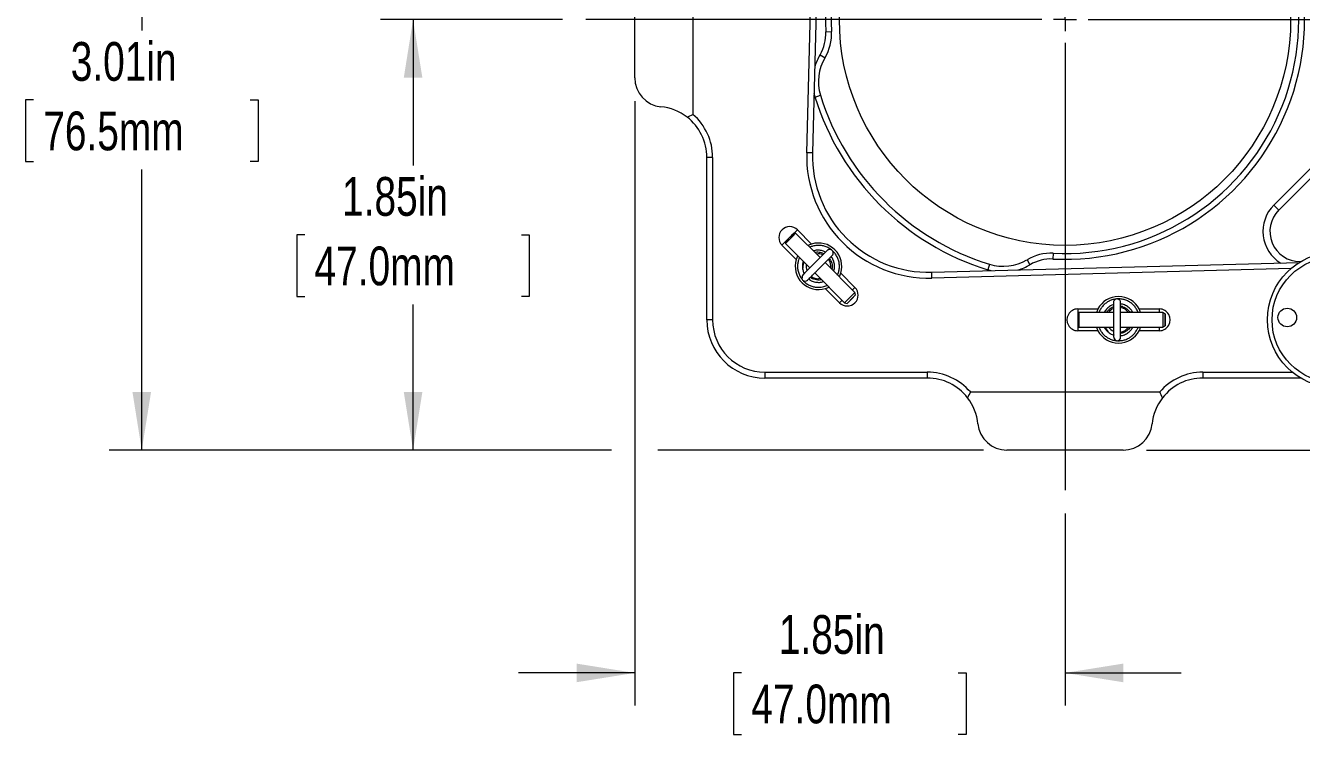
# Model space of a CAD drawing. Header units: inches. Extents: x 0.1 to 10.9, y 0 to 8.5.
# Drawn here: x 6.658 to 9.401, y 2.38 to 3.905 of the extents above; entities that cross this region are included whole.
import ezdxf

# ---------------------------------------------------------------- set-up
doc = ezdxf.new("R2010")
doc.units = ezdxf.units.IN
doc.header["$MEASUREMENT"] = 0
doc.styles.add('SLDTEXTSTYLE0', font='TXT', dxfattribs={"width": 0.75})
doc.dimstyles.new('SLDDIMSTYLE1', dxfattribs={"dimtxt": 0.083333, "dimasz": 0.125, "dimexe": 0, "dimexo": 0.0625, "dimgap": 0.020833, "dimtad": 0, "dimtih": 1, "dimtoh": 1, "dimlfac": 2, "dimrnd": 1e-09, "dimdsep": 46, "dimtxsty": 'SLDTEXTSTYLE0', "dimsah": 1, "dimcen": 0.09, "dimadec": 0, "dimazin": 2, "dimtfac": 1, "dimtmove": 0, "dimatfit": 0, "dimfxl": 1, "dimfrac": 2, "dimtolj": 1, "dimtzin": 12, "dimarcsym": 0})
doc.dimstyles.new('SLDDIMSTYLE2', dxfattribs={"dimtxt": 0.083333, "dimasz": 0.125, "dimexe": 0, "dimexo": 0.0625, "dimgap": 0.020833, "dimtad": 0, "dimtih": 1, "dimtoh": 1, "dimlfac": 2, "dimrnd": 1e-09, "dimzin": 12, "dimdsep": 46, "dimtxsty": 'SLDTEXTSTYLE0', "dimsah": 1, "dimcen": 0.09, "dimadec": 0, "dimazin": 3, "dimtfac": 1, "dimtofl": 0, "dimtmove": 0, "dimatfit": 3, "dimfxl": 1, "dimfrac": 2, "dimtolj": 1, "dimtzin": 12, "dimarcsym": 0})
doc.dimstyles.new('SLDDIMSTYLE3', dxfattribs={"dimtxt": 0.083333, "dimasz": 0.125, "dimexe": 0, "dimexo": 0.0625, "dimgap": 0.020833, "dimtad": 0, "dimtih": 1, "dimtoh": 1, "dimlfac": 2, "dimrnd": 1e-09, "dimzin": 12, "dimdsep": 46, "dimtxsty": 'SLDTEXTSTYLE0', "dimsah": 1, "dimcen": 0.09, "dimadec": 0, "dimazin": 3, "dimtfac": 1, "dimtmove": 0, "dimatfit": 0, "dimfxl": 1, "dimfrac": 2, "dimtolj": 1, "dimtzin": 12, "dimarcsym": 0})

# ---------------------------------------------------------------- blocks, each defined once
blk = doc.blocks.new('_D_4')
at = {"color": 8, "linetype": 'Continuous', "lineweight": 0}
for p, q in [((7.9674, 3.7431), (7.9674, 2.4445)), ((8.8924, 2.8571), (8.8924, 2.4445)), ((7.9674, 2.5145), (7.7174, 2.5145)), ((8.1969, 2.5145), (8.18, 2.5145)), ((8.18, 2.5145), (8.18, 2.3821)), ((8.6629, 2.5145), (8.6798, 2.5145)), ((8.6798, 2.5145), (8.6798, 2.3821)), ((8.8924, 2.5145), (9.1424, 2.5145)), ((8.18, 2.3821), (8.1969, 2.3821)), ((8.6798, 2.3821), (8.6629, 2.3821))]:
    blk.add_line(p, q, dxfattribs=at)
for points in [[(7.9674, 2.5145), (7.8424, 2.5345), (7.8424, 2.4945)], [(8.8924, 2.5145), (9.0174, 2.4945), (9.0174, 2.5345)]]:
    blk.add_solid(points, dxfattribs=at)
at = {"color": 8, "linetype": 'Continuous', "lineweight": 0, "char_height": 0.08333, "attachment_point": 1, "style": 'SLDTEXTSTYLE0'}
for s, insert in [('1.85in', (8.2772, 2.6388)), ('47.0mm', (8.2181, 2.4895))]:
    blk.add_mtext(s, dxfattribs=dict(at, insert=insert))
blk = doc.blocks.new('_D_5')
at = {"color": 8, "linetype": 'Continuous', "lineweight": 0}
for p, q in [((10.018, 3.2731), (10.018, 3.5231)), ((9.5474, 3.2731), (10.088, 3.2731)), ((9.0674, 2.9931), (10.088, 2.9931)), ((10.018, 2.7902), (10.018, 2.9931)), ((10.168, 2.7902), (10.018, 2.7902)), ((10.2483, 2.7283), (10.2314, 2.7283)), ((10.2314, 2.7283), (10.2314, 2.5959)), ((10.7143, 2.7283), (10.7312, 2.7283)), ((10.7312, 2.7283), (10.7312, 2.5959)), ((10.2314, 2.5959), (10.2483, 2.5959)), ((10.7312, 2.5959), (10.7143, 2.5959))]:
    blk.add_line(p, q, dxfattribs=at)
for points in [[(10.018, 3.2731), (10.038, 3.3981), (9.998, 3.3981)], [(10.018, 2.9931), (9.998, 2.8681), (10.038, 2.8681)]]:
    blk.add_solid(points, dxfattribs=at)
at = {"color": 8, "linetype": 'Continuous', "lineweight": 0, "char_height": 0.08333, "attachment_point": 1, "style": 'SLDTEXTSTYLE0'}
for s, insert in [('0.56in', (10.2187, 2.8527)), ('14.2mm', (10.2694, 2.7033)), ('TYP', (10.2187, 2.554))]:
    blk.add_mtext(s, dxfattribs=dict(at, insert=insert))
blk = doc.blocks.new('_D_6')
at = {"color": 8, "linetype": 'Continuous', "lineweight": 0}
for p, q in [((7.8121, 3.9181), (7.421, 3.9181)), ((7.491, 3.9181), (7.491, 3.6049)), ((7.258, 3.4556), (7.2411, 3.4556)), ((7.2411, 3.4556), (7.2411, 3.3231)), ((7.724, 3.4556), (7.7409, 3.4556)), ((7.7409, 3.4556), (7.7409, 3.3231)), ((7.2411, 3.3231), (7.258, 3.3231)), ((7.7409, 3.3231), (7.724, 3.3231)), ((7.491, 2.9931), (7.491, 3.3062)), ((7.9174, 2.9931), (7.421, 2.9931)), ((8.7174, 2.9931), (8.0174, 2.9931))]:
    blk.add_line(p, q, dxfattribs=at)
for points in [[(7.491, 3.9181), (7.471, 3.7931), (7.511, 3.7931)], [(7.491, 2.9931), (7.511, 3.1181), (7.471, 3.1181)]]:
    blk.add_solid(points, dxfattribs=at)
at = {"color": 8, "linetype": 'Continuous', "lineweight": 0, "char_height": 0.08333, "attachment_point": 1, "style": 'SLDTEXTSTYLE0'}
for s, insert in [('1.85in', (7.3383, 3.5799)), ('47.0mm', (7.2791, 3.4306))]:
    blk.add_mtext(s, dxfattribs=dict(at, insert=insert))
blk = doc.blocks.new('_D_7')
at = {"color": 8, "linetype": 'Continuous', "lineweight": 0}
for p, q in [((8.1724, 4.4981), (6.8378, 4.4981)), ((6.9078, 4.4981), (6.9078, 3.8949)), ((6.6748, 3.7456), (6.6579, 3.7456)), ((6.6579, 3.7456), (6.6579, 3.6131)), ((7.1408, 3.7456), (7.1577, 3.7456)), ((7.1577, 3.7456), (7.1577, 3.6131)), ((6.6579, 3.6131), (6.6748, 3.6131)), ((6.9078, 2.9931), (6.9078, 3.5962)), ((7.1577, 3.6131), (7.1408, 3.6131)), ((7.9174, 2.9931), (6.8378, 2.9931)), ((8.7174, 2.9931), (8.0174, 2.9931))]:
    blk.add_line(p, q, dxfattribs=at)
for points in [[(6.9078, 4.4981), (6.8878, 4.3731), (6.9278, 4.3731)], [(6.9078, 2.9931), (6.9278, 3.1181), (6.8878, 3.1181)]]:
    blk.add_solid(points, dxfattribs=at)
at = {"color": 8, "linetype": 'Continuous', "lineweight": 0, "char_height": 0.08333, "attachment_point": 1, "style": 'SLDTEXTSTYLE0'}
for s, insert in [('3.01in', (6.7551, 3.8699)), ('76.5mm', (6.696, 3.7206))]:
    blk.add_mtext(s, dxfattribs=dict(at, insert=insert))
blk = doc.blocks.new('SW_CENTERMARKSYMBOL_1')
at = {"color": 0, "linetype": 'Continuous', "lineweight": 0}
for p, q in [((0, 0.05), (0, 0.6316)), ((-0.05, 0), (-1.0303, 0)), ((0, 0), (-0.025, 0)), ((0, 0), (0, 0.025)), ((0, 0), (0, -0.025)), ((0, 0), (0.025, 0)), ((0.05, 0), (0.6453, 0)), ((0, -0.05), (0, -1.011))]:
    blk.add_line(p, q, dxfattribs=at)

msp = doc.modelspace()

# ---------------------------------------------------------------- linework, layer by layer
at = {"color": 7, "linetype": 'Continuous', "lineweight": 0}
for p, q in [((8.3703, 4.4211), (8.3496, 3.6317)), ((8.3371, 3.632), (8.3573, 4.4035)), ((8.0924, 4.1216), (8.0924, 3.7145)), ((7.9674, 3.7931), (7.9674, 4.0431)), ((8.3781, 3.892), (8.3906, 3.8926)), ((8.3658, 3.8427), (8.3766, 3.8363)), ((8.355, 3.7518), (8.353, 3.7591)), ((8.355, 3.7518), (8.3669, 3.7555)), ((8.1224, 3.2731), (8.1224, 3.622)), ((8.1349, 3.622), (8.1224, 3.622)), ((8.1349, 3.622), (8.1349, 3.2731)), ((8.3496, 3.6317), (8.3371, 3.632)), ((9.3414, 3.5196), (9.4301, 3.6084)), ((9.4407, 3.5978), (9.352, 3.509)), ((9.352, 3.509), (9.3414, 3.5196)), ((8.3171, 3.4665), (8.284, 3.4334)), ((8.3099, 3.4592), (8.3047, 3.4541)), ((8.3134, 3.4592), (8.3073, 3.4531)), ((8.3134, 3.4592), (8.3099, 3.4592)), ((8.3659, 3.4067), (8.3134, 3.4592)), ((8.3171, 3.4665), (8.3478, 3.4359)), ((8.3146, 3.4027), (8.284, 3.4334)), ((8.3047, 3.4541), (8.2913, 3.4406)), ((8.3073, 3.4531), (8.2913, 3.4371)), ((8.2913, 3.4406), (8.2913, 3.4371)), ((8.2913, 3.4371), (8.3437, 3.3846)), ((8.8107, 3.4022), (8.8171, 3.3915)), ((8.867, 3.4162), (8.8664, 3.4037)), ((8.3545, 3.3739), (8.4185, 3.3098)), ((8.4407, 3.3319), (8.3766, 3.396)), ((8.6061, 3.3752), (9.3954, 3.3959)), ((8.6064, 3.3628), (8.6061, 3.3752)), ((9.3779, 3.383), (8.6064, 3.3628)), ((8.7299, 3.3925), (8.7262, 3.3806)), ((8.7335, 3.3786), (8.7262, 3.3806)), ((9.3979, 3.3981), (9.399, 3.3981)), ((8.3285, 3.3694), (8.3286, 3.3694)), ((8.3306, 3.3562), (8.3314, 3.357)), ((8.3666, 3.3618), (8.3624, 3.3614)), ((8.4102, 3.3734), (8.4409, 3.3428)), ((8.4077, 3.3096), (8.3771, 3.3403)), ((8.4346, 3.3258), (8.4185, 3.3098)), ((8.4373, 3.3215), (8.424, 3.3082)), ((8.4332, 3.3173), (8.4423, 3.3265)), ((8.4407, 3.3319), (8.4346, 3.3258)), ((8.4423, 3.3265), (8.4373, 3.3215)), ((8.4423, 3.3265), (8.4407, 3.3319)), ((8.4185, 3.3098), (8.424, 3.3082)), ((8.424, 3.3082), (8.4332, 3.3173)), ((8.9199, 3.2965), (8.9633, 3.2965)), ((8.9199, 3.2965), (8.9199, 3.2496)), ((9.0516, 3.2965), (9.0949, 3.2965)), ((8.1349, 3.2731), (8.1224, 3.2731)), ((8.9224, 3.2887), (8.9199, 3.2862)), ((8.9199, 3.2862), (8.9199, 3.2599)), ((8.9966, 3.2887), (8.9224, 3.2887)), ((8.9224, 3.2887), (8.9224, 3.2574)), ((9.1024, 3.2887), (9.0119, 3.2887)), ((9.1074, 3.2861), (9.1024, 3.2887)), ((9.1024, 3.2887), (9.1024, 3.2574)), ((9.1074, 3.2731), (9.1074, 3.2861)), ((9.1074, 3.2861), (9.1074, 3.2601)), ((9.1074, 3.2601), (9.1074, 3.2731)), ((8.9199, 3.2599), (8.9224, 3.2574)), ((8.9633, 3.2496), (8.9199, 3.2496)), ((8.9224, 3.2574), (8.9966, 3.2574)), ((9.0119, 3.2574), (9.1024, 3.2574)), ((9.0949, 3.2496), (9.0516, 3.2496)), ((9.1024, 3.2574), (9.1074, 3.2601)), ((8.9966, 3.2358), (8.9966, 3.2359)), ((9.0074, 3.2281), (9.0074, 3.2292)), ((8.2474, 3.1606), (8.5964, 3.1606)), ((8.2474, 3.1606), (8.2474, 3.1481)), ((8.5964, 3.1606), (8.5964, 3.1481)), ((9.1885, 3.1606), (9.381, 3.1606)), ((9.1885, 3.1606), (9.1885, 3.1481)), ((8.5964, 3.1481), (8.2474, 3.1481)), ((9.399, 3.1481), (9.1885, 3.1481)), ((8.6889, 3.1181), (9.096, 3.1181)), ((9.0174, 2.9931), (8.7674, 2.9931))]:
    msp.add_line(p, q, dxfattribs=at)
at = {"color": 8, "linetype": 'Continuous', "lineweight": 0}
for p, q in [((9.3979, 3.3981), (9.3979, 3.3975)), ((8.4409, 3.3428), (8.4354, 3.3372)), ((8.4132, 3.3151), (8.4077, 3.3096)), ((9.0949, 3.2965), (9.0949, 3.2887)), ((9.0949, 3.2574), (9.0949, 3.2496))]:
    msp.add_line(p, q, dxfattribs=at)
at = {"color": 7, "linetype": 'Continuous', "lineweight": 0, "flags": 128}
for points in [[(8.3301, 3.3706), (8.3295, 3.3702), (8.3285, 3.3694)], [(8.9969, 3.2379), (8.9968, 3.2372), (8.9966, 3.2358)]]:
    msp.add_lwpolyline(points, dxfattribs=at)
at = {"color": 7, "linetype": 'Continuous', "lineweight": 0}
for centre, radius in [((8.8924, 3.9181), 0.485), ((9.4724, 3.2731), 0.145), ((9.4724, 3.2731), 0.135), ((9.3701, 3.2781), 0.02)]:
    msp.add_circle(centre, radius, dxfattribs=at)
for centre, radius, start, end in [((8.8924, 3.9181), 0.515, 267.0998, 182.9002), ((8.8924, 3.9181), 0.5025, 267.0998, 182.9002), ((8.2907, 3.8876), 0.0875, 329.1644, 2.9002), ((8.2907, 3.8876), 0.1, 329.1644, 2.9002), ((8.4624, 3.7851), 0.1125, 149.1644, 163.6692), ((8.4624, 3.7851), 0.1, 149.1644, 197.187), ((8.0299, 3.7931), 0.0625, 180, 264.3655), ((8.0131, 3.622), 0.1094, 52.3071, 84.3655), ((8.8924, 3.9181), 0.5626, 197.187, 252.813), ((8.8924, 3.9181), 0.5501, 197.187, 252.813), ((8.0131, 3.622), 0.1094, 0, 52.3071), ((8.0131, 3.622), 0.1219, 0, 49.3617), ((8.5995, 3.6252), 0.2625, 178.5, 271.5), ((8.5995, 3.6252), 0.25, 178.5, 271.5), ((9.3979, 3.4631), 0.08, 135.0024, 238.4384), ((9.3979, 3.4631), 0.065, 135.0024, 270), ((8.3006, 3.4499), 0.0234, 45, 225), ((8.3624, 3.3881), 0.05, 342.9532, 107.0468), ((8.3624, 3.3881), 0.05, 162.9532, 287.0468), ((8.3624, 3.3881), 0.0266, 69.3612, 99.0425), ((8.3624, 3.3881), 0.0266, 350.9728, 35.2499), ((8.7594, 3.4881), 0.1, 252.813, 300.8356), ((8.862, 3.3163), 0.1, 87.0998, 120.8356), ((8.862, 3.3163), 0.0875, 87.0998, 120.8356), ((8.3624, 3.3881), 0.0266, 170.9575, 200.6511), ((8.7594, 3.4881), 0.1125, 286.3308, 300.8356), ((8.3338, 3.364), 0.0077, 225.5975, 315.7325), ((8.3624, 3.3881), 0.0266, 234.7556, 270), ((8.4243, 3.3262), 0.0234, 225, 45), ((9.0074, 3.2731), 0.05, 27.9531, 152.0469), ((8.9199, 3.2731), 0.0234, 89.8472, 270.1528), ((9.0074, 3.2731), 0.0266, 114.3574, 144.0425), ((9.0074, 3.2731), 0.0266, 35.9728, 80.3226), ((9.095, 3.2731), 0.0234, 269.8472, 90.1528), ((8.2474, 3.2731), 0.125, 180, 270), ((8.2474, 3.2731), 0.1125, 180, 270), ((9.0074, 3.2731), 0.05, 207.9531, 332.0469), ((9.0074, 3.2731), 0.0266, 215.9575, 245.7903), ((9.0074, 3.2731), 0.0266, 279.7171, 324.0272), ((9.0042, 3.2358), 0.0077, 270.5979, 0.732), ((8.5964, 3.0387), 0.1219, 40.6383, 90), ((9.1885, 3.0387), 0.1219, 90, 139.3617), ((8.5964, 3.0387), 0.1094, 37.6929, 90), ((9.1885, 3.0387), 0.1094, 90, 142.3071), ((8.5964, 3.0387), 0.1094, 5.6345, 37.6929), ((9.1885, 3.0387), 0.1094, 142.3071, 174.3655), ((8.7674, 3.0556), 0.0625, 185.6345, 270), ((9.0174, 3.0556), 0.0625, 270, 354.3655)]:
    msp.add_arc(centre, radius, start, end, dxfattribs=at)
for points in [[(8.0799, 3.7086), (8.0841, 3.7106), (8.0883, 3.7126), (8.0924, 3.7145)], [(8.6889, 3.1181), (8.687, 3.1139), (8.685, 3.1097), (8.6829, 3.1056)], [(9.1019, 3.1056), (9.0999, 3.1097), (9.0979, 3.1139), (9.096, 3.1181)]]:
    msp.add_open_spline(points, degree=3, dxfattribs=at)
for points, knots in [([(8.3478, 3.4359), (8.3475, 3.4358), (8.347, 3.4356), (8.3439, 3.4346), (8.3411, 3.4332), (8.34, 3.4326)], [0, 0, 0, 0, 0.374973, 0.748865, 1, 1, 1, 1]), ([(8.3901, 3.4234), (8.3888, 3.4243), (8.3855, 3.4271), (8.379, 3.4301), (8.371, 3.4325), (8.3627, 3.4333), (8.3546, 3.4326), (8.3482, 3.431), (8.3448, 3.4293), (8.3438, 3.4288)], [0, 0, 0, 0, 0.09544, 0.263675, 0.433779, 0.60286, 0.768103, 0.928994, 1, 1, 1, 1]), ([(8.3178, 3.4104), (8.3171, 3.409), (8.3156, 3.4058), (8.3148, 3.4031), (8.3147, 3.4028), (8.3146, 3.4027)], [0, 0, 0, 0, 0.323978, 0.749242, 1, 1, 1, 1]), ([(8.3217, 3.4067), (8.3209, 3.405), (8.319, 3.4009), (8.3176, 3.3938), (8.3172, 3.3856), (8.3185, 3.3774), (8.3212, 3.3695), (8.3244, 3.3635), (8.3269, 3.3606), (8.3277, 3.3597)], [0, 0, 0, 0, 0.1121116, 0.2701524, 0.433369, 0.5997005, 0.7664482, 0.9308258, 1, 1, 1, 1]), ([(8.381, 3.4219), (8.3805, 3.4214), (8.3796, 3.4205), (8.3765, 3.4173), (8.3728, 3.4137), (8.369, 3.4099), (8.3655, 3.4064), (8.3625, 3.4034), (8.3599, 3.4008), (8.3565, 3.3974), (8.3529, 3.3938), (8.3492, 3.3901), (8.346, 3.3869), (8.3423, 3.3832), (8.3384, 3.3793), (8.3344, 3.3753), (8.3324, 3.3733), (8.3313, 3.3722)], [0, 0, 0, 0, 0.105941, 0.199914, 0.281897, 0.351872, 0.409821, 0.455731, 0.493296, 0.531369, 0.610086, 0.650961, 0.699173, 0.758195, 0.828016, 0.908623, 1, 1, 1, 1]), ([(8.3392, 3.3586), (8.3393, 3.3587), (8.3396, 3.3589), (8.3409, 3.3603), (8.3435, 3.3629), (8.3475, 3.3668), (8.3514, 3.3707), (8.3549, 3.3742), (8.3587, 3.378), (8.3623, 3.3817), (8.3659, 3.3853), (8.3689, 3.3882), (8.3724, 3.3918), (8.3768, 3.3961), (8.3817, 3.4011), (8.3857, 3.405), (8.3884, 3.4078), (8.3902, 3.4095), (8.3915, 3.4109), (8.3918, 3.4111), (8.3919, 3.4113)], [0, 0, 0, 0, 0.051259, 0.099311, 0.185603, 0.25913, 0.319863, 0.367778, 0.404253, 0.471638, 0.504274, 0.5374, 0.581408, 0.638646, 0.70909, 0.792711, 0.839572, 0.889741, 0.943218, 1, 1, 1, 1]), ([(8.3778, 3.4187), (8.3757, 3.4197), (8.3708, 3.422), (8.3624, 3.4228), (8.3557, 3.4224), (8.3524, 3.4209), (8.3519, 3.4207)], [0, 0, 0, 0, 0.260793, 0.603536, 0.934474, 1, 1, 1, 1]), ([(8.3741, 3.415), (8.3732, 3.4155), (8.3708, 3.417), (8.3663, 3.4178), (8.3612, 3.4183), (8.3574, 3.4181), (8.3554, 3.4175), (8.3552, 3.4174)], [0, 0, 0, 0, 0.163214, 0.424482, 0.69326, 0.955583, 1, 1, 1, 1]), ([(8.3919, 3.4113), (8.3923, 3.4118), (8.3932, 3.4127), (8.3941, 3.4148), (8.3944, 3.4173), (8.3938, 3.4196), (8.3927, 3.4214), (8.3911, 3.4231), (8.3891, 3.4241), (8.3869, 3.4244), (8.3849, 3.4242), (8.3828, 3.4234), (8.3816, 3.4224), (8.381, 3.4219)], [0, 0, 0, 0, 0.081554, 0.154955, 0.277607, 0.370362, 0.437749, 0.525577, 0.649201, 0.724737, 0.8088, 0.900802, 1, 1, 1, 1]), ([(8.3892, 3.4003), (8.3886, 3.4016), (8.3878, 3.4035), (8.3865, 3.4051), (8.3861, 3.4055)], [0, 0, 0, 0, 0.724959, 1, 1, 1, 1]), ([(8.3951, 3.3775), (8.3953, 3.378), (8.3967, 3.3813), (8.3972, 3.3881), (8.3961, 3.397), (8.3934, 3.4043), (8.3905, 3.4078), (8.3896, 3.4089)], [0, 0, 0, 0, 0.052346, 0.318057, 0.593246, 0.868436, 1, 1, 1, 1]), ([(8.4033, 3.3693), (8.4043, 3.3717), (8.4063, 3.3766), (8.4075, 3.3846), (8.4075, 3.3928), (8.4058, 3.401), (8.4027, 3.4087), (8.3983, 3.4155), (8.3948, 3.4198), (8.3926, 3.4214), (8.3925, 3.4215)], [0, 0, 0, 0, 0.136829, 0.276876, 0.421241, 0.567625, 0.713534, 0.856588, 0.995093, 1, 1, 1, 1]), ([(8.3298, 3.3986), (8.3296, 3.3981), (8.3281, 3.3948), (8.3276, 3.3885), (8.3285, 3.3831), (8.3289, 3.3805)], [0, 0, 0, 0, 0.09548, 0.577701, 1, 1, 1, 1]), ([(8.3313, 3.3971), (8.3308, 3.3957), (8.3293, 3.3917), (8.3286, 3.3867), (8.3284, 3.3833), (8.3284, 3.3826)], [0, 0, 0, 0, 0.298579, 0.859087, 1, 1, 1, 1]), ([(8.3284, 3.3826), (8.3289, 3.3801), (8.3297, 3.3762), (8.3317, 3.3727), (8.3324, 3.3714)], [0, 0, 0, 0, 0.611121, 1, 1, 1, 1]), ([(8.3892, 3.4003), (8.3897, 3.3992), (8.3909, 3.3965), (8.3918, 3.3918), (8.3921, 3.3865), (8.3915, 3.3831), (8.3912, 3.3814)], [0, 0, 0, 0, 0.176745, 0.460863, 0.740047, 1, 1, 1, 1]), ([(8.3313, 3.3722), (8.3302, 3.3708), (8.328, 3.3681), (8.3268, 3.3639), (8.327, 3.3604), (8.3279, 3.3591), (8.3284, 3.3585)], [0, 0, 0, 0, 0.248745, 0.497691, 0.748285, 1, 1, 1, 1]), ([(8.3294, 3.3575), (8.3294, 3.3575), (8.3294, 3.3575), (8.3295, 3.3574), (8.3296, 3.3573), (8.3298, 3.357), (8.3302, 3.3567), (8.3305, 3.3564), (8.3306, 3.3562)], [0, 0, 0, 0, 0.042499, 0.181203, 0.345735, 0.537754, 0.756801, 1, 1, 1, 1]), ([(8.3306, 3.3563), (8.3306, 3.3563), (8.3307, 3.3561), (8.3309, 3.356), (8.3311, 3.3559)], [0, 0, 0, 0, 0.001175, 1, 1, 1, 1]), ([(8.3306, 3.3562), (8.3328, 3.3543), (8.337, 3.3505), (8.3443, 3.3466), (8.3517, 3.3441), (8.3588, 3.343), (8.3654, 3.343), (8.3712, 3.3438), (8.3762, 3.3452), (8.3795, 3.3463), (8.381, 3.3471), (8.3812, 3.3472)], [0, 0, 0, 0, 0.157342, 0.309193, 0.452384, 0.584574, 0.704326, 0.811014, 0.905254, 0.990851, 1, 1, 1, 1]), ([(8.3416, 3.3609), (8.3427, 3.36), (8.3462, 3.3571), (8.3535, 3.3544), (8.3624, 3.3533), (8.3692, 3.3538), (8.3724, 3.3552), (8.373, 3.3554)], [0, 0, 0, 0, 0.131565, 0.406754, 0.681943, 0.947654, 1, 1, 1, 1]), ([(8.3691, 3.3593), (8.369, 3.3593), (8.3673, 3.3588), (8.3637, 3.3585), (8.3582, 3.3586), (8.3524, 3.3602), (8.3478, 3.3621), (8.3456, 3.364), (8.3451, 3.3644)], [0, 0, 0, 0, 0.0093129, 0.2048344, 0.4230629, 0.6612778, 0.9145471, 1, 1, 1, 1]), ([(8.407, 3.3656), (8.4077, 3.367), (8.4093, 3.3703), (8.4101, 3.373), (8.4102, 3.3733), (8.4102, 3.3734)], [0, 0, 0, 0, 0.329506, 0.751292, 1, 1, 1, 1]), ([(8.3771, 3.3403), (8.3774, 3.3403), (8.3779, 3.3405), (8.381, 3.3415), (8.3838, 3.3429), (8.3849, 3.3435)], [0, 0, 0, 0, 0.375323, 0.749565, 1, 1, 1, 1]), ([(8.9633, 3.2965), (8.9631, 3.2962), (8.9629, 3.2958), (8.9614, 3.2929), (8.9604, 3.2899), (8.96, 3.2887)], [0, 0, 0, 0, 0.374974, 0.748868, 1, 1, 1, 1]), ([(9.002, 3.3175), (9.0004, 3.3174), (8.9961, 3.3169), (8.9894, 3.3145), (8.9821, 3.3105), (8.9756, 3.3053), (8.9704, 3.299), (8.967, 3.2934), (8.9658, 3.2898), (8.9654, 3.2887)], [0, 0, 0, 0, 0.09544, 0.263675, 0.433779, 0.60286, 0.768103, 0.928994, 1, 1, 1, 1]), ([(8.9966, 3.3056), (8.9944, 3.3048), (8.9893, 3.303), (8.9829, 3.2976), (8.9784, 3.2925), (8.9771, 3.2892), (8.9769, 3.2887)], [0, 0, 0, 0, 0.260793, 0.603536, 0.934474, 1, 1, 1, 1]), ([(8.9966, 3.3004), (8.9956, 3.3001), (8.9929, 3.2994), (8.9891, 3.2968), (8.9852, 3.2935), (8.9826, 3.2907), (8.9816, 3.2889), (8.9815, 3.2887)], [0, 0, 0, 0, 0.163215, 0.424482, 0.693259, 0.955582, 1, 1, 1, 1]), ([(9.0119, 3.3103), (9.0118, 3.311), (9.0117, 3.3122), (9.0109, 3.3144), (9.0094, 3.3163), (9.0073, 3.3175), (9.0053, 3.3181), (9.003, 3.3181), (9.0008, 3.3173), (8.999, 3.316), (8.9978, 3.3145), (8.9968, 3.3125), (8.9967, 3.3109), (8.9966, 3.3101)], [0, 0, 0, 0, 0.081553, 0.154956, 0.277606, 0.370362, 0.437749, 0.525577, 0.649201, 0.724737, 0.808799, 0.900802, 1, 1, 1, 1]), ([(8.9966, 3.3101), (8.9966, 3.3094), (8.9966, 3.3082), (8.9966, 3.3037), (8.9966, 3.2985), (8.9966, 3.2931), (8.9966, 3.2882), (8.9966, 3.284), (8.9966, 3.2803), (8.9966, 3.2754), (8.9966, 3.2704), (8.9966, 3.2651), (8.9966, 3.2606), (8.9966, 3.2554), (8.9966, 3.2498), (8.9966, 3.2442), (8.9966, 3.2413), (8.9966, 3.2399)], [0, 0, 0, 0, 0.105941, 0.199914, 0.281897, 0.351872, 0.409821, 0.455731, 0.493297, 0.531369, 0.610086, 0.650961, 0.699173, 0.758195, 0.828016, 0.908623, 1, 1, 1, 1]), ([(9.0496, 3.2887), (9.0486, 3.2911), (9.0465, 3.2959), (9.0418, 3.3025), (9.0359, 3.3082), (9.029, 3.3129), (9.0213, 3.3162), (9.0133, 3.3178), (9.0078, 3.3184), (9.0051, 3.318), (9.005, 3.318)], [0, 0, 0, 0, 0.136829, 0.2768756, 0.4212412, 0.5676252, 0.7135334, 0.8565877, 0.9950936, 1, 1, 1, 1]), ([(9.0119, 3.2358), (9.0119, 3.236), (9.0119, 3.2363), (9.0119, 3.2382), (9.0119, 3.2419), (9.0119, 3.2474), (9.0119, 3.253), (9.0119, 3.2579), (9.0119, 3.2633), (9.0119, 3.2685), (9.0119, 3.2735), (9.0119, 3.2777), (9.0119, 3.2827), (9.0119, 3.2889), (9.0119, 3.2959), (9.0119, 3.3015), (9.0119, 3.3054), (9.0119, 3.3079), (9.0119, 3.3097), (9.0119, 3.3101), (9.0119, 3.3103)], [0, 0, 0, 0, 0.0512585, 0.0993109, 0.1856032, 0.25913, 0.3198628, 0.3677779, 0.4042531, 0.4716382, 0.5042738, 0.5373995, 0.5814078, 0.6386458, 0.7090897, 0.7927107, 0.8395719, 0.8897414, 0.9432179, 1, 1, 1, 1]), ([(9.038, 3.2887), (9.0378, 3.2892), (9.0365, 3.2925), (9.032, 3.2977), (9.0249, 3.3032), (9.0178, 3.3064), (9.0133, 3.3068), (9.0119, 3.307)], [0, 0, 0, 0, 0.052346, 0.318057, 0.593246, 0.868435, 1, 1, 1, 1]), ([(9.0177, 3.3006), (9.0164, 3.3012), (9.0144, 3.3019), (9.0124, 3.3021), (9.0119, 3.3021)], [0, 0, 0, 0, 0.72496, 1, 1, 1, 1]), ([(9.0177, 3.3006), (9.0188, 3.3002), (9.0216, 3.2992), (9.0256, 3.2965), (9.0295, 3.2929), (9.0315, 3.2901), (9.0324, 3.2887)], [0, 0, 0, 0, 0.176744, 0.460864, 0.740048, 1, 1, 1, 1]), ([(9.0549, 3.2887), (9.0544, 3.2902), (9.0531, 3.2936), (9.0518, 3.2961), (9.0517, 3.2964), (9.0516, 3.2965)], [0, 0, 0, 0, 0.3295037, 0.7512923, 1, 1, 1, 1]), ([(8.96, 3.2574), (8.9605, 3.2559), (8.9617, 3.2525), (8.9631, 3.25), (8.9632, 3.2497), (8.9633, 3.2496)], [0, 0, 0, 0, 0.330169, 0.751539, 1, 1, 1, 1]), ([(8.9654, 3.2574), (8.9661, 3.2557), (8.9677, 3.2514), (8.9717, 3.2454), (8.9772, 3.2394), (8.9839, 3.2344), (8.9914, 3.2308), (8.9978, 3.2288), (9.0017, 3.2285), (9.0029, 3.2285)], [0, 0, 0, 0, 0.112112, 0.270153, 0.433369, 0.5997, 0.766448, 0.930826, 1, 1, 1, 1]), ([(8.9769, 3.2574), (8.9771, 3.2569), (8.9784, 3.2536), (8.9824, 3.2487), (8.987, 3.2455), (8.9891, 3.244)], [0, 0, 0, 0, 0.09548, 0.577701, 1, 1, 1, 1]), ([(8.979, 3.2574), (8.9796, 3.2561), (8.9814, 3.2522), (8.9844, 3.2482), (8.9868, 3.2456), (8.9872, 3.2451)], [0, 0, 0, 0, 0.298581, 0.859086, 1, 1, 1, 1]), ([(8.9872, 3.2451), (8.9893, 3.2437), (8.9927, 3.2415), (8.9965, 3.2405), (8.998, 3.24)], [0, 0, 0, 0, 0.61112, 1, 1, 1, 1]), ([(8.9966, 3.2399), (8.9968, 3.2381), (8.9972, 3.2346), (8.9994, 3.2308), (9.0019, 3.2284), (9.0035, 3.2282), (9.0043, 3.2281)], [0, 0, 0, 0, 0.248746, 0.497691, 0.748285, 1, 1, 1, 1]), ([(9.0074, 3.2281), (9.0103, 3.2282), (9.016, 3.2285), (9.0239, 3.2309), (9.0309, 3.2344), (9.0367, 3.2387), (9.0414, 3.2433), (9.0449, 3.248), (9.0475, 3.2525), (9.0491, 3.2556), (9.0495, 3.2573), (9.0496, 3.2574)], [0, 0, 0, 0, 0.1573428, 0.3091931, 0.4523838, 0.5845741, 0.7043262, 0.8110144, 0.905254, 0.9908505, 1, 1, 1, 1]), ([(9.0324, 3.2574), (9.0324, 3.2573), (9.0316, 3.2558), (9.0293, 3.2531), (9.0252, 3.2493), (9.0201, 3.2462), (9.0154, 3.2444), (9.0126, 3.2441), (9.0119, 3.2441)], [0, 0, 0, 0, 0.009312, 0.204834, 0.423063, 0.661277, 0.914547, 1, 1, 1, 1]), ([(9.0119, 3.2391), (9.0133, 3.2393), (9.0178, 3.2397), (9.0249, 3.2429), (9.032, 3.2484), (9.0365, 3.2536), (9.0378, 3.2569), (9.038, 3.2574)], [0, 0, 0, 0, 0.131565, 0.406754, 0.681943, 0.947654, 1, 1, 1, 1]), ([(9.0516, 3.2496), (9.0517, 3.2499), (9.052, 3.2503), (9.0535, 3.2533), (9.0545, 3.2562), (9.0548, 3.2574)], [0, 0, 0, 0, 0.375325, 0.749569, 1, 1, 1, 1]), ([(9.0057, 3.2281), (9.0057, 3.2281), (9.0057, 3.2281), (9.0058, 3.2281), (9.006, 3.2281), (9.0063, 3.2281), (9.0068, 3.2281), (9.0072, 3.2281), (9.0074, 3.2281)], [0, 0, 0, 0, 0.0424996, 0.181204, 0.3457369, 0.5377549, 0.756805, 1, 1, 1, 1]), ([(9.0074, 3.2281), (9.0074, 3.2281), (9.0076, 3.228), (9.0078, 3.2281), (9.008, 3.2281)], [0, 0, 0, 0, 0.0011837, 1, 1, 1, 1])]:
    msp.add_open_spline(points, degree=3, knots=knots, dxfattribs=at)

# ---------------------------------------------------------------- block references
at = {"color": 8, "linetype": 'Continuous', "lineweight": 0}
msp.add_blockref('SW_CENTERMARKSYMBOL_1', (8.8924, 3.9181), dxfattribs=at)

# ---------------------------------------------------------------- dimensions: what is measured, and where the dimension line sits
for base, p1, p2, picture, middle in [((6.9078, 4.4981), (8.7674, 2.9931), (8.2224, 4.4981), '_D_7', (6.9078, 3.7456)), ((7.491, 2.9931), (7.8621, 3.9181), (8.7674, 2.9931), '_D_6', (7.491, 3.4556))]:
    dim = msp.add_linear_dim(base=base, p1=p1, p2=p2, angle=90, dimstyle='SLDDIMSTYLE2', dxfattribs=at)
    dim.commit()
    dim.dimension.update_dxf_attribs({"geometry": picture, "text_midpoint": middle, "dimtype": 160})
dim = msp.add_linear_dim(base=(7.9674, 2.5145), p1=(8.8924, 2.9071), p2=(7.9674, 3.7931), dimstyle='SLDDIMSTYLE3', dxfattribs=at)
dim.commit()
dim.dimension.update_dxf_attribs({"geometry": '_D_4', "text_midpoint": (8.4299, 2.5145), "dimtype": 160})
dim = msp.add_linear_dim(base=(10.018, 3.2731), p1=(9.0174, 2.9931), p2=(9.4974, 3.2731), angle=90, text='<>\\PTYP', dimstyle='SLDDIMSTYLE1', dxfattribs=at)
dim.commit()
dim.dimension.update_dxf_attribs({"geometry": '_D_5', "text_midpoint": (10.018, 2.7902), "dimtype": 160})

doc.saveas('drawing.dxf')
